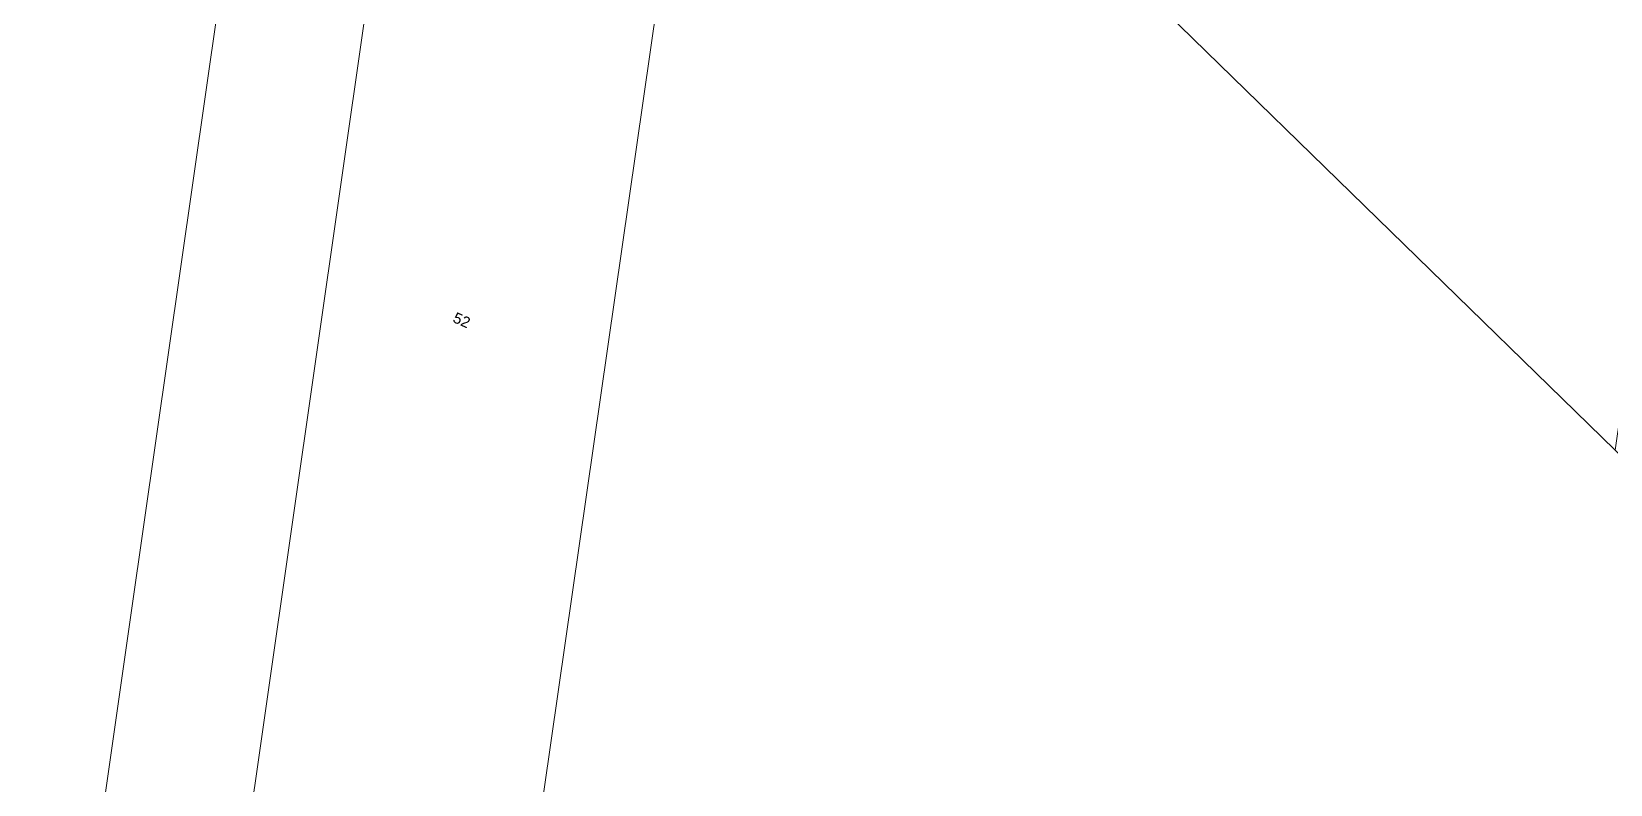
# Model space of a CAD drawing. Header units: metres. Extents: x 264012 to 265218, y 6264557 to 6265948.
# Drawn here: x 264145.4 to 264408.7, y 6265178.8 to 6265304.3 of the extents above; entities that cross this region are included whole.
import ezdxf

# ---------------------------------------------------------------- set-up
doc = ezdxf.new("R2010")
doc.units = ezdxf.units.M
doc.layers.add('Cadastre Land Parcels_SP_EXT', color=9, linetype='Continuous', lineweight=5)
doc.styles.get("Standard").update_dxf_attribs({"font": 'arial.ttf'})

msp = doc.modelspace()

# ---------------------------------------------------------------- linework, layer by layer
at = {"layer": 'Cadastre Land Parcels_SP_EXT', "linetype": 'Continuous'}
for points in [[(264190.8, 6264898.95), (264208.37, 6265021.55), (264254.48, 6265342.26), (264237.67, 6265344.67), (264227.45, 6265346.14), (264242.81, 6265453.31), (264223.33, 6265462.97), (264217.1, 6265419.21), (264209.22, 6265364.28), (264143.64, 6264906.2), (264190.8, 6264898.95)], [(264143.64, 6264906.2), (264209.22, 6265364.28), (264184.97, 6265367.74), (264182.66, 6265351.61), (264162, 6265207.44), (264144.27, 6265083.49), (264142.85, 6265073.96), (264131.29, 6264992.98), (264122.23, 6264929.71), (264119.36, 6264909.67), (264143.64, 6264906.2)], [(264421.23, 6265316.26), (264409.42, 6265332.26), (264373.39, 6265362.83), (264334.63, 6265307.42), (264409.46, 6265234.54), (264421.23, 6265316.26)]]:
    msp.add_lwpolyline(points, close=True, dxfattribs=at)
msp.add_lwpolyline([(264435.35, 6265158.55), (264438.39, 6265180.98), (264441.43, 6265203.42), (264436.57, 6265208.15), (264423.02, 6265221.34), (264409.46, 6265234.54), (264334.63, 6265307.42), (264332.41, 6265309.58), (264323.1, 6265318.64), (264313.8, 6265327.7), (264304.49, 6265336.76), (264295.18, 6265345.82), (264286.48, 6265354.3), (264277.77, 6265362.77), (264269.97, 6265370.38), (264269.07, 6265371.25), (264259.91, 6265380.17), (264254.48, 6265342.26), (264208.37, 6265021.55)], dxfattribs=at)

# ---------------------------------------------------------------- texts
at = {"layer": 'Cadastre Land Parcels_SP_EXT'}
msp.add_text('52', height=1.8, rotation=336.158, dxfattribs=at).set_placement((264215.49, 6265255.95))

doc.saveas('drawing.dxf')
